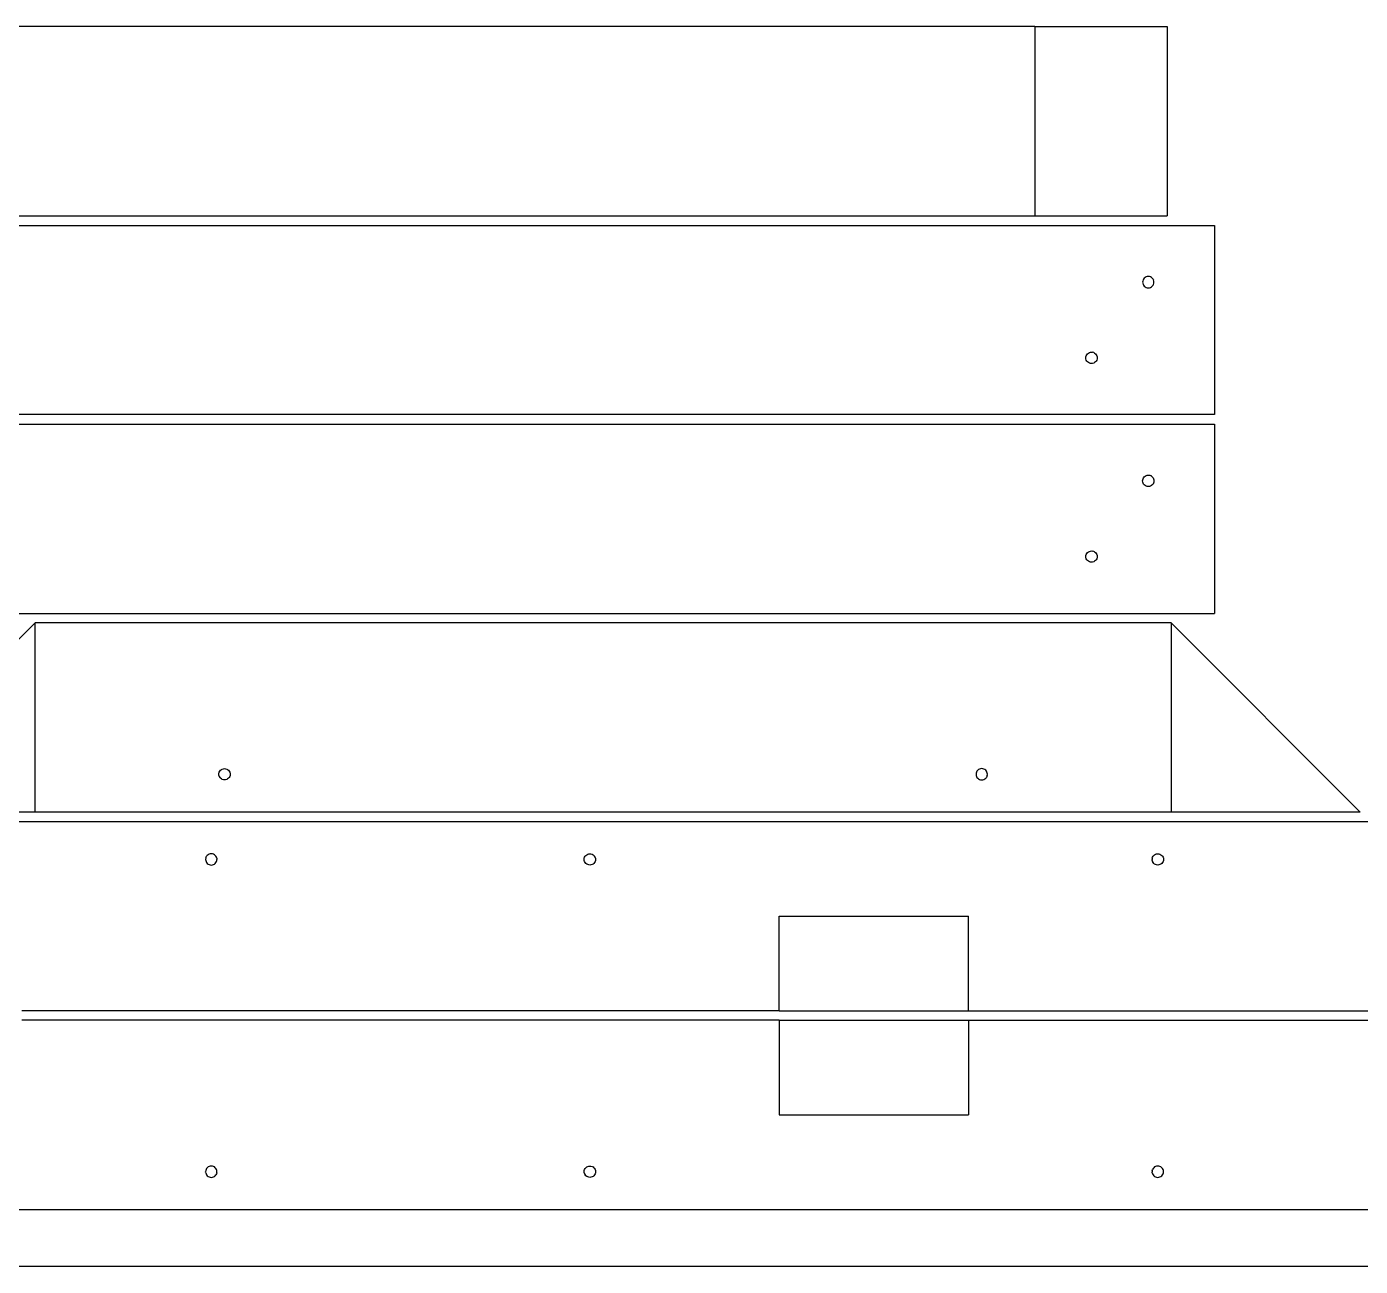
# Model space of a CAD drawing. Extents: x -122 to 122, y -61 to 61.
# Drawn here: x -38.8 to 31.7, y -61 to 4.5 of the extents above; entities that cross this region are included whole.
import ezdxf

# ---------------------------------------------------------------- set-up
doc = ezdxf.new("R2010")
doc.units = 0

msp = doc.modelspace()

# ---------------------------------------------------------------- linework, layer by layer
for p, q in [((14.454, 4.491), (-41.546, 4.491)), ((14.454, 4.491), (14.454, -5.509)), ((14.454, 4.491), (21.454, 4.491)), ((21.454, 4.491), (21.454, -5.509)), ((-41.546, -5.509), (14.454, -5.509)), ((14.454, -5.509), (21.454, -5.509)), ((-119.046, -6.009), (23.954, -6.009)), ((23.954, -6.009), (23.954, -16.009)), ((20.16, -8.951), (20.154, -9.009)), ((20.154, -9.009), (20.16, -9.068)), ((20.177, -8.894), (20.16, -8.951)), ((20.16, -9.068), (20.177, -9.124)), ((20.204, -8.843), (20.177, -8.894)), ((20.177, -9.124), (20.204, -9.176)), ((20.242, -8.797), (20.204, -8.843)), ((20.287, -8.76), (20.242, -8.797)), ((20.339, -8.732), (20.287, -8.76)), ((20.395, -8.715), (20.339, -8.732)), ((20.454, -8.709), (20.395, -8.715)), ((20.512, -8.715), (20.454, -8.709)), ((20.569, -8.732), (20.512, -8.715)), ((20.62, -8.76), (20.569, -8.732)), ((20.666, -8.797), (20.62, -8.76)), ((20.666, -8.797), (20.703, -8.843)), ((20.703, -8.843), (20.731, -8.894)), ((20.703, -9.176), (20.731, -9.124)), ((20.748, -8.951), (20.731, -8.894)), ((20.731, -9.124), (20.748, -9.068)), ((20.754, -9.009), (20.748, -8.951)), ((20.748, -9.068), (20.754, -9.009)), ((20.204, -9.176), (20.242, -9.221)), ((20.242, -9.221), (20.287, -9.259)), ((20.287, -9.259), (20.339, -9.286)), ((20.339, -9.286), (20.395, -9.303)), ((20.395, -9.303), (20.454, -9.309)), ((20.454, -9.309), (20.512, -9.303)), ((20.512, -9.303), (20.569, -9.286)), ((20.569, -9.286), (20.62, -9.259)), ((20.62, -9.259), (20.666, -9.221)), ((20.666, -9.221), (20.703, -9.176)), ((17.154, -13.009), (17.16, -12.951)), ((17.16, -13.068), (17.154, -13.009)), ((17.16, -12.951), (17.177, -12.894)), ((17.177, -13.124), (17.16, -13.068)), ((17.177, -12.894), (17.204, -12.843)), ((17.204, -13.176), (17.177, -13.124)), ((17.204, -12.843), (17.242, -12.797)), ((17.242, -13.221), (17.204, -13.176)), ((17.242, -12.797), (17.287, -12.76)), ((17.287, -13.259), (17.242, -13.221)), ((17.287, -12.76), (17.339, -12.732)), ((17.339, -13.286), (17.287, -13.259)), ((17.339, -12.732), (17.395, -12.715)), ((17.395, -13.303), (17.339, -13.286)), ((17.395, -12.715), (17.454, -12.709)), ((17.454, -13.309), (17.395, -13.303)), ((17.454, -12.709), (17.512, -12.715)), ((17.512, -13.303), (17.454, -13.309)), ((17.569, -12.732), (17.512, -12.715)), ((17.569, -13.286), (17.512, -13.303)), ((17.62, -12.76), (17.569, -12.732)), ((17.62, -13.259), (17.569, -13.286)), ((17.62, -12.76), (17.666, -12.797)), ((17.666, -13.221), (17.62, -13.259)), ((17.666, -12.797), (17.703, -12.843)), ((17.703, -13.176), (17.666, -13.221)), ((17.703, -12.843), (17.731, -12.894)), ((17.731, -13.124), (17.703, -13.176)), ((17.731, -12.894), (17.748, -12.951)), ((17.748, -13.068), (17.731, -13.124)), ((17.748, -12.951), (17.754, -13.009)), ((17.754, -13.009), (17.748, -13.068)), ((23.954, -16.009), (-119.046, -16.009)), ((-119.046, -16.509), (23.954, -16.509)), ((23.954, -16.509), (23.954, -26.509)), ((20.154, -19.509), (20.16, -19.451)), ((20.16, -19.568), (20.154, -19.509)), ((20.16, -19.451), (20.177, -19.394)), ((20.177, -19.624), (20.16, -19.568)), ((20.177, -19.394), (20.204, -19.343)), ((20.204, -19.676), (20.177, -19.624)), ((20.204, -19.343), (20.242, -19.297)), ((20.242, -19.721), (20.204, -19.676)), ((20.242, -19.297), (20.287, -19.26)), ((20.287, -19.759), (20.242, -19.721)), ((20.287, -19.26), (20.339, -19.232)), ((20.339, -19.232), (20.395, -19.215)), ((20.395, -19.215), (20.454, -19.209)), ((20.454, -19.209), (20.512, -19.215)), ((20.512, -19.215), (20.569, -19.232)), ((20.62, -19.26), (20.569, -19.232)), ((20.666, -19.297), (20.62, -19.26)), ((20.666, -19.721), (20.62, -19.759)), ((20.666, -19.297), (20.703, -19.343)), ((20.703, -19.676), (20.666, -19.721)), ((20.703, -19.343), (20.731, -19.394)), ((20.731, -19.624), (20.703, -19.676)), ((20.731, -19.394), (20.748, -19.451)), ((20.748, -19.568), (20.731, -19.624)), ((20.748, -19.451), (20.754, -19.509)), ((20.754, -19.509), (20.748, -19.568)), ((20.339, -19.786), (20.287, -19.759)), ((20.395, -19.803), (20.339, -19.786)), ((20.454, -19.809), (20.395, -19.803)), ((20.512, -19.803), (20.454, -19.809)), ((20.569, -19.786), (20.512, -19.803)), ((20.62, -19.759), (20.569, -19.786)), ((17.287, -23.26), (17.339, -23.232)), ((17.339, -23.232), (17.395, -23.215)), ((17.395, -23.215), (17.454, -23.209)), ((17.454, -23.209), (17.512, -23.215)), ((17.569, -23.232), (17.512, -23.215)), ((17.62, -23.26), (17.569, -23.232)), ((17.154, -23.509), (17.16, -23.451)), ((17.16, -23.568), (17.154, -23.509)), ((17.16, -23.451), (17.177, -23.394)), ((17.177, -23.624), (17.16, -23.568)), ((17.177, -23.394), (17.204, -23.343)), ((17.204, -23.676), (17.177, -23.624)), ((17.204, -23.343), (17.242, -23.297)), ((17.242, -23.721), (17.204, -23.676)), ((17.242, -23.297), (17.287, -23.26)), ((17.287, -23.759), (17.242, -23.721)), ((17.339, -23.786), (17.287, -23.759)), ((17.395, -23.803), (17.339, -23.786)), ((17.454, -23.809), (17.395, -23.803)), ((17.512, -23.803), (17.454, -23.809)), ((17.569, -23.786), (17.512, -23.803)), ((17.62, -23.759), (17.569, -23.786)), ((17.62, -23.26), (17.666, -23.297)), ((17.666, -23.721), (17.62, -23.759)), ((17.666, -23.297), (17.703, -23.343)), ((17.703, -23.676), (17.666, -23.721)), ((17.703, -23.343), (17.731, -23.394)), ((17.731, -23.624), (17.703, -23.676)), ((17.731, -23.394), (17.748, -23.451)), ((17.748, -23.568), (17.731, -23.624)), ((17.748, -23.451), (17.754, -23.509)), ((17.754, -23.509), (17.748, -23.568)), ((-119.046, -26.509), (23.954, -26.509)), ((-38.346, -27.009), (-48.346, -37.009)), ((-38.346, -37.009), (-38.346, -27.009)), ((21.654, -27.009), (-38.346, -27.009)), ((31.654, -37.009), (21.654, -27.009)), ((21.654, -27.009), (21.654, -37.009)), ((-28.646, -35.009), (-28.64, -34.951)), ((-28.64, -35.068), (-28.646, -35.009)), ((-28.64, -34.951), (-28.623, -34.894)), ((-28.64, -35.068), (-28.623, -35.124)), ((-28.623, -34.894), (-28.596, -34.843)), ((-28.623, -35.124), (-28.596, -35.176)), ((-28.596, -34.843), (-28.558, -34.797)), ((-28.558, -35.221), (-28.596, -35.176)), ((-28.558, -34.797), (-28.513, -34.76)), ((-28.513, -35.259), (-28.558, -35.221)), ((-28.513, -34.76), (-28.461, -34.732)), ((-28.461, -34.732), (-28.405, -34.715)), ((-28.405, -34.715), (-28.346, -34.709)), ((-28.346, -34.709), (-28.288, -34.715)), ((-28.288, -34.715), (-28.231, -34.732)), ((-28.231, -34.732), (-28.18, -34.76)), ((-28.18, -34.76), (-28.134, -34.797)), ((-28.134, -35.221), (-28.18, -35.259)), ((-28.134, -34.797), (-28.097, -34.843)), ((-28.097, -35.176), (-28.134, -35.221)), ((-28.097, -34.843), (-28.069, -34.894)), ((-28.069, -35.124), (-28.097, -35.176)), ((-28.069, -34.894), (-28.052, -34.951)), ((-28.052, -35.068), (-28.069, -35.124)), ((-28.052, -34.951), (-28.046, -35.009)), ((-28.046, -35.009), (-28.052, -35.068)), ((11.36, -34.951), (11.354, -35.009)), ((11.354, -35.009), (11.36, -35.068)), ((11.377, -34.894), (11.36, -34.951)), ((11.36, -35.068), (11.377, -35.124)), ((11.404, -34.843), (11.377, -34.894)), ((11.377, -35.124), (11.404, -35.176)), ((11.442, -34.797), (11.404, -34.843)), ((11.404, -35.176), (11.442, -35.221)), ((11.487, -34.76), (11.442, -34.797)), ((11.442, -35.221), (11.487, -35.259)), ((11.539, -34.732), (11.487, -34.76)), ((11.595, -34.715), (11.539, -34.732)), ((11.654, -34.709), (11.595, -34.715)), ((11.712, -34.715), (11.654, -34.709)), ((11.769, -34.732), (11.712, -34.715)), ((11.82, -34.76), (11.769, -34.732)), ((11.866, -34.797), (11.82, -34.76)), ((11.82, -35.259), (11.866, -35.221)), ((11.903, -34.843), (11.866, -34.797)), ((11.866, -35.221), (11.903, -35.176)), ((11.931, -34.894), (11.903, -34.843)), ((11.931, -35.124), (11.903, -35.176)), ((11.948, -34.951), (11.931, -34.894)), ((11.948, -35.068), (11.931, -35.124)), ((11.954, -35.009), (11.948, -34.951)), ((11.948, -35.068), (11.954, -35.009)), ((-28.461, -35.286), (-28.513, -35.259)), ((-28.405, -35.303), (-28.461, -35.286)), ((-28.346, -35.309), (-28.405, -35.303)), ((-28.288, -35.303), (-28.346, -35.309)), ((-28.231, -35.286), (-28.288, -35.303)), ((-28.18, -35.259), (-28.231, -35.286)), ((11.487, -35.259), (11.539, -35.286)), ((11.539, -35.286), (11.595, -35.303)), ((11.595, -35.303), (11.654, -35.309)), ((11.654, -35.309), (11.712, -35.303)), ((11.712, -35.303), (11.769, -35.286)), ((11.769, -35.286), (11.82, -35.259)), ((-38.346, -37.009), (-48.346, -37.009)), ((21.654, -37.009), (-38.346, -37.009)), ((31.654, -37.009), (21.654, -37.009)), ((-119.046, -37.509), (80.954, -37.509)), ((-29.34, -39.451), (-29.346, -39.509)), ((-29.34, -39.451), (-29.323, -39.394)), ((-29.323, -39.394), (-29.296, -39.343)), ((-29.258, -39.297), (-29.296, -39.343)), ((-29.213, -39.26), (-29.258, -39.297)), ((-29.161, -39.232), (-29.213, -39.26)), ((-29.105, -39.215), (-29.161, -39.232)), ((-29.046, -39.209), (-29.105, -39.215)), ((-28.988, -39.215), (-29.046, -39.209)), ((-28.931, -39.232), (-28.988, -39.215)), ((-28.88, -39.26), (-28.931, -39.232)), ((-28.834, -39.297), (-28.88, -39.26)), ((-28.797, -39.343), (-28.834, -39.297)), ((-28.769, -39.394), (-28.797, -39.343)), ((-28.752, -39.451), (-28.769, -39.394)), ((-28.752, -39.451), (-28.746, -39.509)), ((-9.346, -39.509), (-9.34, -39.451)), ((-9.34, -39.451), (-9.323, -39.394)), ((-9.323, -39.394), (-9.296, -39.343)), ((-9.296, -39.343), (-9.258, -39.297)), ((-9.258, -39.297), (-9.213, -39.26)), ((-9.213, -39.26), (-9.161, -39.232)), ((-9.161, -39.232), (-9.105, -39.215)), ((-9.105, -39.215), (-9.046, -39.209)), ((-9.046, -39.209), (-8.988, -39.215)), ((-8.988, -39.215), (-8.931, -39.232)), ((-8.931, -39.232), (-8.88, -39.26)), ((-8.88, -39.26), (-8.834, -39.297)), ((-8.834, -39.297), (-8.797, -39.343)), ((-8.769, -39.394), (-8.797, -39.343)), ((-8.752, -39.451), (-8.769, -39.394)), ((-8.752, -39.451), (-8.746, -39.509)), ((20.66, -39.451), (20.654, -39.509)), ((20.66, -39.451), (20.677, -39.394)), ((20.677, -39.394), (20.704, -39.343)), ((20.704, -39.343), (20.742, -39.297)), ((20.742, -39.297), (20.787, -39.26)), ((20.787, -39.26), (20.839, -39.232)), ((20.839, -39.232), (20.895, -39.215)), ((20.895, -39.215), (20.954, -39.209)), ((20.954, -39.209), (21.012, -39.215)), ((21.012, -39.215), (21.069, -39.232)), ((21.069, -39.232), (21.12, -39.26)), ((21.12, -39.26), (21.166, -39.297)), ((21.166, -39.297), (21.203, -39.343)), ((21.203, -39.343), (21.231, -39.394)), ((21.231, -39.394), (21.248, -39.451)), ((21.248, -39.451), (21.254, -39.509)), ((-29.346, -39.509), (-29.34, -39.568)), ((-29.34, -39.568), (-29.323, -39.624)), ((-29.323, -39.624), (-29.296, -39.676)), ((-29.296, -39.676), (-29.258, -39.721)), ((-29.258, -39.721), (-29.213, -39.759)), ((-29.213, -39.759), (-29.161, -39.786)), ((-29.161, -39.786), (-29.105, -39.803)), ((-29.105, -39.803), (-29.046, -39.809)), ((-29.046, -39.809), (-28.988, -39.803)), ((-28.988, -39.803), (-28.931, -39.786)), ((-28.931, -39.786), (-28.88, -39.759)), ((-28.88, -39.759), (-28.834, -39.721)), ((-28.834, -39.721), (-28.797, -39.676)), ((-28.797, -39.676), (-28.769, -39.624)), ((-28.769, -39.624), (-28.752, -39.568)), ((-28.752, -39.568), (-28.746, -39.509)), ((-9.34, -39.568), (-9.346, -39.509)), ((-9.323, -39.624), (-9.34, -39.568)), ((-9.296, -39.676), (-9.323, -39.624)), ((-9.258, -39.721), (-9.296, -39.676)), ((-9.213, -39.759), (-9.258, -39.721)), ((-9.161, -39.786), (-9.213, -39.759)), ((-9.105, -39.803), (-9.161, -39.786)), ((-9.046, -39.809), (-9.105, -39.803)), ((-8.988, -39.803), (-9.046, -39.809)), ((-8.931, -39.786), (-8.988, -39.803)), ((-8.88, -39.759), (-8.931, -39.786)), ((-8.834, -39.721), (-8.88, -39.759)), ((-8.797, -39.676), (-8.834, -39.721)), ((-8.769, -39.624), (-8.797, -39.676)), ((-8.752, -39.568), (-8.769, -39.624)), ((-8.746, -39.509), (-8.752, -39.568)), ((20.66, -39.568), (20.654, -39.509)), ((20.66, -39.568), (20.677, -39.624)), ((20.704, -39.676), (20.677, -39.624)), ((20.742, -39.721), (20.704, -39.676)), ((20.787, -39.759), (20.742, -39.721)), ((20.839, -39.786), (20.787, -39.759)), ((20.895, -39.803), (20.839, -39.786)), ((20.954, -39.809), (20.895, -39.803)), ((21.012, -39.803), (20.954, -39.809)), ((21.069, -39.786), (21.012, -39.803)), ((21.12, -39.759), (21.069, -39.786)), ((21.166, -39.721), (21.12, -39.759)), ((21.203, -39.676), (21.166, -39.721)), ((21.231, -39.624), (21.203, -39.676)), ((21.248, -39.568), (21.231, -39.624)), ((21.254, -39.509), (21.248, -39.568)), ((0.954, -47.509), (0.954, -42.509)), ((0.954, -42.509), (10.954, -42.509)), ((10.954, -47.509), (10.954, -42.509)), ((0.954, -47.509), (-39.046, -47.509)), ((0.954, -47.509), (10.954, -47.509)), ((10.954, -47.509), (43.954, -47.509)), ((0.954, -48.009), (-39.046, -48.009)), ((0.954, -48.009), (0.954, -53.009)), ((0.954, -48.009), (10.954, -48.009)), ((10.954, -48.009), (10.954, -53.009)), ((10.954, -48.009), (43.954, -48.009)), ((0.954, -53.009), (10.954, -53.009)), ((-29.34, -55.951), (-29.346, -56.009)), ((-29.34, -56.068), (-29.346, -56.009)), ((-29.323, -55.894), (-29.34, -55.951)), ((-29.34, -56.068), (-29.323, -56.124)), ((-29.296, -55.843), (-29.323, -55.894)), ((-29.323, -56.124), (-29.296, -56.176)), ((-29.258, -55.797), (-29.296, -55.843)), ((-29.296, -56.176), (-29.258, -56.221)), ((-29.213, -55.76), (-29.258, -55.797)), ((-29.258, -56.221), (-29.213, -56.259)), ((-29.161, -55.732), (-29.213, -55.76)), ((-29.213, -56.259), (-29.161, -56.286)), ((-29.105, -55.715), (-29.161, -55.732)), ((-29.161, -56.286), (-29.105, -56.304)), ((-29.046, -55.709), (-29.105, -55.715)), ((-29.105, -56.304), (-29.046, -56.309)), ((-28.988, -55.715), (-29.046, -55.709)), ((-29.046, -56.309), (-28.988, -56.304)), ((-28.931, -55.732), (-28.988, -55.715)), ((-28.988, -56.304), (-28.931, -56.286)), ((-28.88, -55.76), (-28.931, -55.732)), ((-28.931, -56.286), (-28.88, -56.259)), ((-28.834, -55.797), (-28.88, -55.76)), ((-28.88, -56.259), (-28.834, -56.221)), ((-28.797, -55.843), (-28.834, -55.797)), ((-28.834, -56.221), (-28.797, -56.176)), ((-28.769, -55.894), (-28.797, -55.843)), ((-28.769, -56.124), (-28.797, -56.176)), ((-28.752, -55.951), (-28.769, -55.894)), ((-28.752, -56.068), (-28.769, -56.124)), ((-28.746, -56.009), (-28.752, -55.951)), ((-28.752, -56.068), (-28.746, -56.009)), ((-9.346, -56.009), (-9.34, -55.951)), ((-9.34, -56.068), (-9.346, -56.009)), ((-9.34, -55.951), (-9.323, -55.894)), ((-9.34, -56.068), (-9.323, -56.124)), ((-9.323, -55.894), (-9.296, -55.843)), ((-9.323, -56.124), (-9.296, -56.176)), ((-9.296, -55.843), (-9.258, -55.797)), ((-9.258, -56.221), (-9.296, -56.176)), ((-9.258, -55.797), (-9.213, -55.76)), ((-9.213, -56.259), (-9.258, -56.221)), ((-9.213, -55.76), (-9.161, -55.732)), ((-9.161, -56.286), (-9.213, -56.259)), ((-9.161, -55.732), (-9.105, -55.715)), ((-9.105, -56.304), (-9.161, -56.286)), ((-9.105, -55.715), (-9.046, -55.709)), ((-9.046, -56.309), (-9.105, -56.304)), ((-9.046, -55.709), (-8.988, -55.715)), ((-8.988, -56.304), (-9.046, -56.309)), ((-8.988, -55.715), (-8.931, -55.732)), ((-8.931, -56.286), (-8.988, -56.304)), ((-8.931, -55.732), (-8.88, -55.76)), ((-8.88, -56.259), (-8.931, -56.286)), ((-8.88, -55.76), (-8.834, -55.797)), ((-8.834, -56.221), (-8.88, -56.259)), ((-8.834, -55.797), (-8.797, -55.843)), ((-8.797, -56.176), (-8.834, -56.221)), ((-8.797, -55.843), (-8.769, -55.894)), ((-8.769, -56.124), (-8.797, -56.176)), ((-8.769, -55.894), (-8.752, -55.951)), ((-8.752, -56.068), (-8.769, -56.124)), ((-8.752, -55.951), (-8.746, -56.009)), ((-8.746, -56.009), (-8.752, -56.068)), ((20.66, -55.951), (20.654, -56.009)), ((20.66, -56.068), (20.654, -56.009)), ((20.66, -55.951), (20.677, -55.894)), ((20.66, -56.068), (20.677, -56.124)), ((20.704, -55.843), (20.677, -55.894)), ((20.677, -56.124), (20.704, -56.176)), ((20.742, -55.797), (20.704, -55.843)), ((20.704, -56.176), (20.742, -56.221)), ((20.787, -55.76), (20.742, -55.797)), ((20.742, -56.221), (20.787, -56.259)), ((20.839, -55.732), (20.787, -55.76)), ((20.787, -56.259), (20.839, -56.286)), ((20.895, -55.715), (20.839, -55.732)), ((20.839, -56.286), (20.895, -56.304)), ((20.954, -55.709), (20.895, -55.715)), ((20.895, -56.304), (20.954, -56.309)), ((21.012, -55.715), (20.954, -55.709)), ((20.954, -56.309), (21.012, -56.304)), ((21.069, -55.732), (21.012, -55.715)), ((21.012, -56.304), (21.069, -56.286)), ((21.12, -55.76), (21.069, -55.732)), ((21.069, -56.286), (21.12, -56.259)), ((21.166, -55.797), (21.12, -55.76)), ((21.12, -56.259), (21.166, -56.221)), ((21.203, -55.843), (21.166, -55.797)), ((21.166, -56.221), (21.203, -56.176)), ((21.231, -55.894), (21.203, -55.843)), ((21.203, -56.176), (21.231, -56.124)), ((21.248, -55.951), (21.231, -55.894)), ((21.231, -56.124), (21.248, -56.068)), ((21.254, -56.009), (21.248, -55.951)), ((21.248, -56.068), (21.254, -56.009)), ((-119.046, -58.009), (80.954, -58.009)), ((-122.046, -61.009), (121.954, -61.009))]:
    msp.add_line(p, q)

doc.saveas('drawing.dxf')
